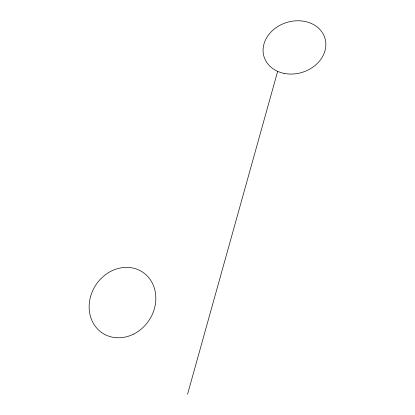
<?xml version="1.0" encoding="UTF-8"?>
<svg xmlns="http://www.w3.org/2000/svg" width="415" height="415" viewBox="0 0 415 415"><rect width="100%" height="100%" fill="white"/><g stroke="black" fill="none" stroke-linecap="round" stroke-linejoin="round"><path stroke-width="0.62" d="M187.559 394.25L277.656 71.359M284.156 73.398A31.836 26.129 -16.9 0 0 325.298 39.55A31.836 26.129 -16.9 0 0 273.942 29.278A31.836 26.129 -16.9 0 0 284.156 73.398M133.589 334.106A36.504 31.929 -57 0 0 144.187 273.241A36.504 31.929 -57 0 0 89.702 300.387A36.504 31.929 -57 0 0 133.589 334.106"/></g></svg>
